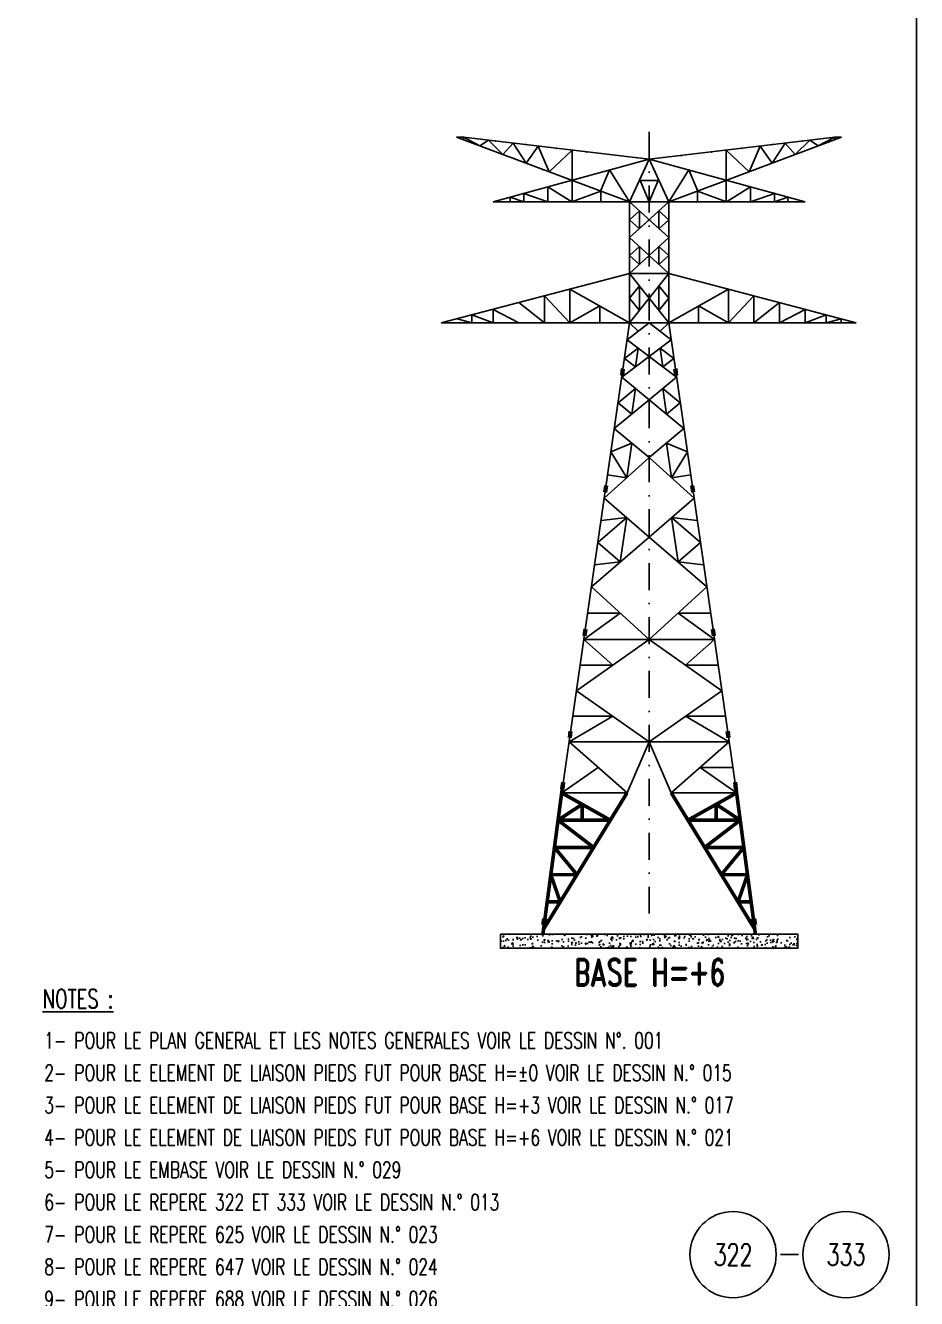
# Model space of a CAD drawing. Extents: x 125938 to 142158, y -59241 to -47761.
# Drawn here: x 138852 to 142158, y -56827 to -52103 of the extents above; entities that cross this region are included whole.
import ezdxf
from ezdxf.enums import TextEntityAlignment as Align

# ---------------------------------------------------------------- set-up
doc = ezdxf.new("R2010")
doc.units = 0
doc.header["$LTSCALE"] = 200
doc.header["$MEASUREMENT"] = 0
doc.linetypes.add('DASHDOT', pattern=[1, 0.5, -0.25, 0, -0.25])
doc.layers.get('0').update_dxf_attribs({"linetype": 'CONTINUOUS'})
for name, color, linetype in [('BOLLINI_1', 7, 'CONTINUOUS'), ('LM', 7, 'CONTINUOUS'), ('LS', 7, 'CONTINUOUS'), ('MZ', 6, 'DASHDOT'), ('NOTATION', 2, 'CONTINUOUS')]:
    doc.layers.add(name, color=color, linetype=linetype)
doc.styles.add('RD', font='ROMAND8.SHX', dxfattribs={"width": 0.7})
doc.styles.add('RQL', font='ROMANS8.SHX', dxfattribs={"width": 0.7})
doc.styles.add('RS', font='ROMANS8.shx', dxfattribs={"width": 0.7})

# ---------------------------------------------------------------- blocks, each defined once
blk = doc.blocks.new('xxx')
blk.add_circle((0, 0), 8)
at = {"color": 3, "style": 'RQL', "width": 0.7}
blk.add_attdef('POS', text='', height=4, dxfattribs=at).set_placement((0, 0), align=Align.MIDDLE)
at = {"color": 3, "style": 'RQL', "width": 0.7, "flags": 1}
blk.add_attdef('POS1', (-0.39, -5.42), '', height=2, dxfattribs=at)
at = {"style": 'RQL', "width": 0.7, "flags": 1}
blk.add_attdef('TIPO', (-0.39, -8.66), '', height=2, dxfattribs=at)

msp = doc.modelspace()

# ---------------------------------------------------------------- hatches: boundary and pattern name
at = {"layer": 'LS'}
h = msp.add_hatch(dxfattribs=at)
h.set_pattern_fill('AR-CONC', color=3, scale=7.110105, style=0)
h.set_pattern_definition([(50, (118519.434, -59970.62), (50.997955, -4.46174), [5.33258, -58.65837]), (355, (118519.434, -59970.62), (-9.86537, 53.48165), [4.26606, -46.9267]), (100.4514, (118523.684, -59970.994), (41.13263, 49.01988), [4.532, -49.85194]), (46.1842, (118519.434, -59956.4), (75.88196, -11.76858), [7.99887, -87.98755]), (96.6356, (118525.76, -59957.38), (66.4555, 69.2608), [6.798, -74.7779]), (351.1842, (118519.434, -59956.4), (66.45545, 69.26086), [6.3991, -70.39004]), (21, (118526.544, -59959.957), (42.44072, -28.62663), [5.33258, -58.65837]), (326, (118526.544, -59959.957), (17.29998, 51.55893), [4.26606, -46.9267]), (71.4514, (118530.08, -59962.342), (59.74071, 22.93226), [4.532, -49.85194]), (37.5, (118519.434, -59970.622), (0.864579, 23.669104), [0, -46.357888, 0, -47.637706, 0, -47.10445]), (7.5, (118519.434, -59970.622), (18.704522, 28.043089), [0, -27.160603, 0, -45.291372, 0, -17.953016]), (327.5, (118503.578, -59970.622), (37.955338, -1.603675), [0, -17.775264, 0, -55.458822, 0, -73.58959]), (317.5, (118496.47, -59970.622), (41.46515, 7.11757), [0, -23.107843, 0, -36.830346, 0, -52.259275])])
h.paths.add_polyline_path([(141717.614, -55475.426), (140613.745, -55475.426), (140613.745, -55527.252), (141717.614, -55527.252)])

# ---------------------------------------------------------------- linework, layer by layer
at = {"color": 6, "ltscale": 0.01}
for p, q in [((140476.799, -52517.666), (140451.519, -52517.666)), ((141092.999, -52757.826), (140451.519, -52517.666)), ((141165.679, -52599.826), (140476.799, -52517.666)), ((140538.055, -52550.064), (140476.799, -52517.666)), ((140476.799, -52517.666), (140476.799, -52527.13)), ((140569.214, -52528.688), (140538.055, -52550.064)), ((140623.417, -52582.022), (140569.214, -52528.688)), ((141165.679, -52599.826), (141854.559, -52517.666)), ((141238.359, -52757.826), (141879.839, -52517.666)), ((141707.941, -52582.022), (141762.144, -52528.688)), ((141762.144, -52528.688), (141793.304, -52550.064)), ((141793.304, -52550.064), (141854.559, -52517.666)), ((141854.559, -52517.666), (141879.839, -52517.666)), ((141854.559, -52517.666), (141854.559, -52527.13)), ((140661.629, -52539.71), (140623.417, -52582.022)), ((140708.78, -52613.98), (140661.629, -52539.71)), ((140754.045, -52550.732), (140708.78, -52613.98)), ((140794.142, -52645.939), (140754.045, -52550.732)), ((140879.505, -52566.122), (140794.142, -52645.939)), ((140879.505, -52677.897), (140879.505, -52565.825)), ((141451.854, -52677.897), (141451.854, -52565.825)), ((141451.854, -52566.122), (141537.216, -52645.939)), ((141537.216, -52645.939), (141577.314, -52550.732)), ((141577.314, -52550.732), (141622.579, -52613.98)), ((141622.579, -52613.98), (141669.729, -52539.71)), ((141669.729, -52539.71), (141707.941, -52582.022)), ((140587.399, -52757.826), (141165.679, -52599.826)), ((141165.679, -52599.826), (141092.999, -52757.826)), ((141743.959, -52757.826), (141165.679, -52599.826)), ((141165.679, -52599.826), (141238.359, -52757.826)), ((140985.666, -52717.642), (141018.846, -52638.642)), ((141018.846, -52638.642), (141092.999, -52757.826)), ((141312.513, -52638.642), (141238.359, -52757.826)), ((141345.693, -52717.642), (141312.513, -52638.642)), ((140878.332, -52757.826), (140789.639, -52701.959)), ((140789.639, -52701.959), (140789.639, -52757.826)), ((140986.086, -52717.799), (140878.332, -52757.826)), ((140879.505, -52677.134), (140879.505, -52757.826)), ((140986.252, -52757.826), (140986.086, -52717.799)), ((140986.252, -52757.826), (140986.086, -52717.799)), ((141165.679, -52757.826), (141132.499, -52678.826)), ((141132.499, -52678.826), (141198.859, -52678.826)), ((141198.859, -52678.826), (141165.679, -52757.826)), ((141345.107, -52757.826), (141345.273, -52717.799)), ((141345.273, -52717.799), (141453.027, -52757.826)), ((141451.854, -52677.134), (141451.854, -52757.826)), ((141453.027, -52757.826), (141541.719, -52701.959)), ((141541.719, -52701.959), (141541.719, -52757.826)), ((140587.399, -52757.826), (141092.999, -52757.826)), ((140650.599, -52740.367), (140650.599, -52757.826)), ((140701.159, -52757.826), (140650.599, -52740.367)), ((140789.639, -52757.826), (140701.159, -52726.401)), ((140701.159, -52726.401), (140701.159, -52757.826)), ((141092.999, -53206.546), (141092.999, -52757.826)), ((141092.999, -52757.826), (141238.359, -52757.826)), ((141092.999, -52757.826), (141238.359, -52890.546)), ((141092.999, -52890.546), (141238.359, -52757.826)), ((141092.999, -52757.826), (141238.359, -52757.826)), ((141238.359, -53206.546), (141238.359, -52757.826)), ((141743.959, -52757.826), (141238.359, -52757.826)), ((141541.719, -52757.826), (141630.199, -52726.401)), ((141630.199, -52726.401), (141630.199, -52757.826)), ((141630.199, -52757.826), (141680.759, -52740.367)), ((141680.759, -52740.367), (141680.759, -52757.826)), ((141129.339, -52791.006), (141092.999, -52824.186)), ((141129.339, -52791.006), (141092.999, -52824.186)), ((141129.339, -52857.366), (141129.339, -52791.006)), ((141129.339, -52857.366), (141129.339, -52791.006)), ((141202.019, -52791.006), (141238.359, -52824.186)), ((141202.019, -52857.366), (141202.019, -52791.006)), ((141202.019, -52791.006), (141238.359, -52824.186)), ((141202.019, -52857.366), (141202.019, -52791.006)), ((141092.999, -52890.546), (141165.679, -52824.186)), ((141092.999, -52824.186), (141129.339, -52857.366)), ((141238.359, -52890.546), (141165.679, -52824.186)), ((141238.359, -52824.186), (141202.019, -52857.366)), ((141165.679, -52956.906), (141092.999, -52890.546)), ((141165.679, -52956.906), (141238.359, -52890.546)), ((141129.339, -52923.726), (141092.999, -52956.906)), ((141129.339, -52990.086), (141129.339, -52923.726)), ((141202.019, -52923.726), (141238.359, -52956.906)), ((141202.019, -52990.086), (141202.019, -52923.726)), ((141165.679, -52956.906), (141092.999, -53023.266)), ((141092.999, -52956.906), (141129.339, -52990.086)), ((141165.679, -52956.906), (141238.359, -53023.266)), ((141238.359, -52956.906), (141202.019, -52990.086)), ((140394.639, -53206.546), (141092.999, -53023.266)), ((141089.049, -53023.266), (141238.359, -53023.266)), ((141092.999, -53023.266), (141165.679, -53114.906)), ((141238.359, -53023.266), (141165.679, -53114.906)), ((141933.559, -53206.546), (141238.359, -53023.266)), ((140871.799, -53206.546), (140871.799, -53081.582)), ((141092.999, -53206.546), (140871.799, -53081.582)), ((141092.999, -53114.906), (141129.339, -53069.086)), ((141129.339, -53069.086), (141129.339, -53160.726)), ((141238.359, -53114.906), (141202.019, -53069.086)), ((141202.019, -53069.086), (141202.019, -53160.726)), ((141238.359, -53206.546), (141459.559, -53081.582)), ((141459.559, -53206.546), (141459.559, -53081.582)), ((140776.999, -53206.546), (140682.199, -53131.568)), ((140776.999, -53206.546), (140776.999, -53106.575)), ((140871.799, -53206.546), (140776.999, -53106.575)), ((141092.999, -53206.546), (141165.679, -53114.906)), ((141129.339, -53160.726), (141092.999, -53114.906)), ((141238.359, -53206.546), (141165.679, -53114.906)), ((141202.019, -53160.726), (141238.359, -53114.906)), ((141459.559, -53206.546), (141554.359, -53106.575)), ((141554.359, -53206.546), (141554.359, -53106.575)), ((141554.359, -53206.546), (141649.159, -53131.568)), ((141649.159, -53206.546), (141649.159, -53131.568)), ((140508.399, -53206.546), (140508.399, -53177.388)), ((140587.399, -53206.546), (140508.399, -53177.388)), ((140587.399, -53206.546), (140587.399, -53156.561)), ((140682.199, -53206.546), (140587.399, -53156.561)), ((140982.399, -53144.064), (140871.799, -53206.546)), ((140982.399, -53144.064), (140982.399, -53206.546)), ((141348.959, -53144.064), (141459.559, -53206.546)), ((141348.959, -53144.064), (141348.959, -53206.546)), ((141649.159, -53206.546), (141743.959, -53156.561)), ((141743.959, -53206.546), (141743.959, -53156.561)), ((141743.959, -53206.546), (141822.959, -53177.388)), ((141822.959, -53206.546), (141822.959, -53177.388)), ((141092.999, -53206.546), (140394.639, -53206.546)), ((140508.399, -53206.546), (140453.099, -53191.967)), ((141092.999, -53206.546), (140927.297, -54354.507)), ((141165.679, -53206.546), (141083.877, -53269.746)), ((141092.999, -53206.546), (141124.778, -53238.146)), ((141092.999, -53206.546), (141238.359, -53206.546)), ((141165.679, -53206.546), (141247.482, -53269.746)), ((141238.359, -53206.546), (141206.581, -53238.146)), ((141238.359, -53206.546), (141404.062, -54354.507)), ((141238.359, -53206.546), (141933.559, -53206.546)), ((141822.959, -53206.546), (141878.259, -53191.967)), ((141878.259, -53206.546), (141878.259, -53191.967)), ((141083.877, -53269.746), (141165.679, -53332.143)), ((141247.482, -53269.746), (141165.679, -53332.143)), ((141165.679, -53332.143), (141063.807, -53408.786)), ((141073.842, -53339.266), (141124.778, -53300.945)), ((141124.778, -53300.945), (141114.743, -53370.465)), ((141165.679, -53332.143), (141267.552, -53408.786)), ((141257.517, -53339.266), (141206.581, -53300.945)), ((141206.581, -53300.945), (141216.616, -53370.465)), ((141063.527, -53376.563), (141060.082, -53400.427)), ((141073.535, -53378.008), (141070.09, -53401.872)), ((141114.743, -53370.465), (141073.842, -53339.266)), ((141216.616, -53370.465), (141257.517, -53339.266)), ((141257.824, -53378.008), (141261.268, -53401.872)), ((141267.832, -53376.563), (141271.276, -53400.427)), ((141165.679, -53492.923), (141063.807, -53408.786)), ((141165.679, -53492.923), (141267.552, -53408.786)), ((141050.123, -53503.586), (141114.743, -53450.855)), ((141114.743, -53450.855), (141101.059, -53545.655)), ((141281.236, -53503.586), (141216.616, -53450.855)), ((141216.616, -53450.855), (141230.299, -53545.655)), ((141036.439, -53598.386), (141165.679, -53492.923)), ((141101.059, -53545.655), (141050.123, -53503.586)), ((141294.92, -53598.386), (141165.679, -53492.923)), ((141230.299, -53545.655), (141281.236, -53503.586)), ((141165.679, -53706.695), (141036.439, -53598.386)), ((141165.679, -53706.695), (141294.92, -53598.386)), ((141023.965, -53684.807), (141101.059, -53652.54)), ((141101.059, -53652.54), (141082.347, -53782.172)), ((141307.394, -53684.807), (141230.299, -53652.54)), ((141230.299, -53652.54), (141249.011, -53782.172)), ((140999.016, -53857.65), (141165.679, -53706.695)), ((141023.965, -53684.807), (141082.347, -53782.172)), ((141332.343, -53857.65), (141165.679, -53706.695)), ((141307.394, -53684.807), (141249.011, -53782.172)), ((141082.347, -53782.172), (141011.49, -53771.229)), ((141249.011, -53782.172), (141319.869, -53771.229)), ((141000.896, -53810.457), (140997.452, -53834.321)), ((141010.905, -53811.902), (141007.46, -53835.766)), ((141320.454, -53811.902), (141323.899, -53835.766)), ((141330.462, -53810.457), (141333.907, -53834.321)), ((140999.016, -53857.65), (141165.679, -54001.499)), ((141332.343, -53857.65), (141165.679, -54001.499)), ((141082.347, -53929.574), (140975.297, -54021.97)), ((140987.156, -53939.81), (141082.347, -53929.574)), ((141082.347, -53929.574), (141058.629, -54093.894)), ((141344.203, -53939.81), (141249.011, -53929.574)), ((141249.011, -53929.574), (141356.062, -54021.97)), ((141249.011, -53929.574), (141272.73, -54093.894)), ((141165.679, -54001.499), (140951.578, -54186.29)), ((140975.297, -54021.97), (141058.629, -54093.894)), ((141165.679, -54001.499), (141379.781, -54186.29)), ((141356.062, -54021.97), (141272.73, -54093.894)), ((141058.629, -54093.894), (140963.437, -54104.13)), ((141272.73, -54093.894), (141367.921, -54104.13)), ((140951.578, -54186.29), (141165.679, -54382.066)), ((141379.781, -54186.29), (141165.679, -54382.066)), ((140923.319, -54382.066), (141058.629, -54284.178)), ((141058.629, -54284.178), (140937.448, -54284.178)), ((141408.04, -54382.066), (141272.73, -54284.178)), ((141272.73, -54284.178), (141393.91, -54284.178)), ((140924.088, -54342.575), (140920.643, -54366.439)), ((140924.088, -54342.575), (140920.643, -54366.439)), ((140924.088, -54342.575), (140920.643, -54366.439)), ((140934.096, -54344.02), (140930.651, -54367.884)), ((140934.096, -54344.02), (140930.651, -54367.884)), ((140934.096, -54344.02), (140930.651, -54367.884)), ((141397.263, -54344.02), (141400.707, -54367.884)), ((141397.263, -54344.02), (141400.707, -54367.884)), ((141397.263, -54344.02), (141400.707, -54367.884)), ((141404.062, -54354.507), (141486.134, -54923.091)), ((141407.271, -54342.575), (141410.716, -54366.439)), ((141407.271, -54342.575), (141410.716, -54366.439)), ((141407.271, -54342.575), (141410.716, -54366.439)), ((141165.679, -54382.066), (140895.951, -54571.666)), ((140923.319, -54382.066), (141165.679, -54382.066)), ((140923.319, -54382.066), (141030.815, -54476.866)), ((140923.319, -54382.066), (141165.679, -54382.066)), ((140923.319, -54382.066), (141165.679, -54382.066)), ((141408.04, -54382.066), (141165.679, -54382.066)), ((141165.679, -54382.066), (141435.408, -54571.666)), ((141408.04, -54382.066), (141165.679, -54382.066)), ((141408.04, -54382.066), (141165.679, -54382.066)), ((141408.04, -54382.066), (141300.544, -54476.866)), ((141030.815, -54476.866), (140909.635, -54476.866)), ((141300.544, -54476.866), (141421.724, -54476.866)), ((140895.951, -54571.666), (141165.679, -54761.266)), ((141435.408, -54571.666), (141165.679, -54761.266)), ((140868.583, -54761.266), (141030.815, -54666.466)), ((141030.815, -54666.466), (140882.267, -54666.466)), ((141462.776, -54761.266), (141300.544, -54666.466)), ((141300.544, -54666.466), (141449.092, -54666.466)), ((140869.383, -54721.559), (140865.938, -54745.423)), ((140879.391, -54723.003), (140875.947, -54746.867)), ((141451.967, -54723.003), (141455.412, -54746.867)), ((141461.975, -54721.559), (141465.42, -54745.423)), ((141083.576, -54950.866), (140868.583, -54761.266)), ((140868.583, -54761.266), (141165.679, -54761.266)), ((141083.576, -54950.866), (141165.679, -54761.266)), ((141462.776, -54761.266), (141165.679, -54761.266)), ((141247.783, -54950.866), (141165.679, -54761.266)), ((141247.783, -54950.866), (141462.776, -54761.266)), ((140841.215, -54950.866), (140976.079, -54856.066)), ((140841.215, -54950.866), (140976.079, -54856.066)), ((141490.144, -54950.866), (141355.279, -54856.066)), ((141355.279, -54856.066), (141476.46, -54856.066)), ((141490.144, -54950.866), (141355.279, -54856.066)), ((141355.279, -54856.066), (141476.46, -54856.066)), ((140842.015, -54911.159), (140838.571, -54935.023)), ((140852.024, -54912.603), (140848.579, -54936.467)), ((141479.335, -54912.603), (141482.78, -54936.467)), ((141489.343, -54911.159), (141492.788, -54935.023)), ((140841.215, -54950.866), (141083.576, -54950.866)), ((141490.144, -54950.866), (141247.783, -54950.866))]:
    msp.add_line(p, q, dxfattribs=at)
msp.add_lwpolyline([(140927.297, -54354.507), (140845.224, -54923.091)], dxfattribs=at)
for p in [(140558.433, -52557.693), (140595.826, -52531.359), (140708.533, -52545.053), (140708.533, -52545.053), (140708.533, -52545.053), (140708.533, -52545.053), (140821.239, -52558.746), (140821.239, -52558.746), (140821.239, -52558.746), (140821.239, -52558.746), (140933.946, -52572.439), (141397.413, -52572.439), (141510.119, -52558.746), (141510.119, -52558.746), (141622.826, -52545.053), (141622.826, -52545.053), (141735.533, -52531.359), (141772.926, -52557.693), (140665.346, -52597.719), (140665.346, -52597.719), (141284.706, -52586.133), (141666.013, -52597.719), (140772.259, -52637.746), (140772.259, -52637.746), (141559.099, -52637.746), (141345.273, -52717.799), (141339.479, -52757.826), (141440.599, -52757.826), (141541.719, -52757.826), (141629.567, -52726.226), (141642.839, -52757.826)]:
    msp.add_point(p, dxfattribs=at)
at = {"layer": 'LS', "color": 0}
msp.add_line((141720.373, -56664.088), (141653.038, -56664.088), dxfattribs=at)
at = {"layer": 'LS', "color": 8}
msp.add_lwpolyline([(125937.707, -47761.325), (125937.707, -59241.325), (138657.707, -59241.325), (138657.707, -57641.325), (142157.707, -57641.325), (142157.707, -47761.325), (125937.707, -47761.325)], close=True, dxfattribs=at)
at = {"layer": 'LS', "color": 3, "const_width": 13.333}
for points in [[(140844.885, -54923.307), (140771.363, -55475.426)], [(141486.474, -54923.307), (141559.996, -55475.426)], [(141083.576, -54950.866), (140773.888, -55456.466)], [(141021.638, -55051.986), (140841.215, -54950.866)], [(141247.783, -54950.866), (141557.471, -55456.466)], [(141309.721, -55051.986), (141490.144, -54950.866)], [(140916.908, -54993.289), (140827.75, -55051.986)], [(140916.908, -55051.986), (140916.908, -54993.289)], [(141414.451, -55051.986), (141414.451, -54993.289)], [(141414.451, -54993.289), (141503.609, -55051.986)], [(140827.75, -55051.986), (141021.638, -55051.986)], [(140959.701, -55153.106), (140827.75, -55051.986)], [(141503.609, -55051.986), (141309.721, -55051.986)], [(141371.658, -55153.106), (141503.609, -55051.986)], [(140814.284, -55153.106), (140959.701, -55153.106)], [(140897.763, -55254.226), (140814.284, -55153.106)], [(141517.075, -55153.106), (141371.658, -55153.106)], [(141433.596, -55254.226), (141517.075, -55153.106)], [(140800.819, -55254.226), (140897.763, -55254.226)], [(140835.825, -55355.346), (140800.819, -55254.226)], [(141530.54, -55254.226), (141433.596, -55254.226)], [(141495.533, -55355.346), (141530.54, -55254.226)], [(140787.353, -55355.346), (140835.825, -55355.346)], [(141544.006, -55355.346), (141495.533, -55355.346)], [(140774.688, -55416.759), (140771.243, -55440.623)], [(141556.671, -55416.759), (141560.115, -55440.623)], [(140784.696, -55418.203), (140781.251, -55442.067)], [(141546.662, -55418.203), (141550.107, -55442.067)]]:
    msp.add_lwpolyline(points, dxfattribs=at)
at = {"layer": 'LS', "color": 3}
msp.add_lwpolyline([(140613.745, -55475.426), (141717.614, -55475.426), (141717.614, -55527.252), (140613.745, -55527.252)], close=True, dxfattribs=at)
at = {"layer": 'MZ'}
msp.add_line((141165.679, -52497.549), (141165.679, -55475.426), dxfattribs=at)

# ---------------------------------------------------------------- block references
at = {"layer": 'BOLLINI_1', "xscale": 19.9980000000023, "yscale": 19.9980000000023, "zscale": 19.9980000000023}
for p, values in [((141477.143, -56664.088), {'POS': '322'}), ((141896.269, -56664.088), {'POS': '333'})]:
    msp.add_blockref('xxx', p, dxfattribs=at).add_auto_attribs(values)

# ---------------------------------------------------------------- texts
at = {"layer": 'LM', "style": 'RS', "width": 0.7}
for s, p in [('1- POUR LE PLAN GENERAL ET LES NOTES GENERALES VOIR LE DESSIN N%%D. 001', (138921.515, -55899.66)), ('2- POUR LE ELEMENT DE LIAISON PIEDS FUT POUR BASE H=%%P0 VOIR LE DESSIN N.° 015', (138921.515, -56019.66)), ('3- POUR LE ELEMENT DE LIAISON PIEDS FUT POUR BASE H=+3 VOIR LE DESSIN N.° 017', (138921.515, -56139.66)), ('4- POUR LE ELEMENT DE LIAISON PIEDS FUT POUR BASE H=+6 VOIR LE DESSIN N.° 021', (138921.515, -56259.66)), ('5- POUR LE EMBASE VOIR LE DESSIN N.° 029', (138921.515, -56379.66)), ('6- POUR LE REPERE 322 ET 333 VOIR LE DESSIN N.° 013', (138921.515, -56499.66)), ('7- POUR LE REPERE 625 VOIR LE DESSIN N.° 023', (138921.515, -56619.66)), ('8- POUR LE REPERE 647 VOIR LE DESSIN N.° 024', (138921.515, -56739.66)), ('9- POUR LE REPERE 688 VOIR LE DESSIN N.° 026', (138921.515, -56859.66))]:
    msp.add_text(s, height=60, dxfattribs=at).set_placement(p)
at = {"layer": 'LS', "color": 3, "insert": (141168.077, -55616.616), "char_height": 100, "attachment_point": 5, "style": 'RD'}
msp.add_mtext('BASE H=+6', dxfattribs=at)
at = {"layer": 'NOTATION', "color": 7, "style": 'RS', "width": 0.7}
msp.add_text('%%uNOTES :', height=70, dxfattribs=at).set_placement((138915.36, -55749.858))

doc.saveas('drawing.dxf')
